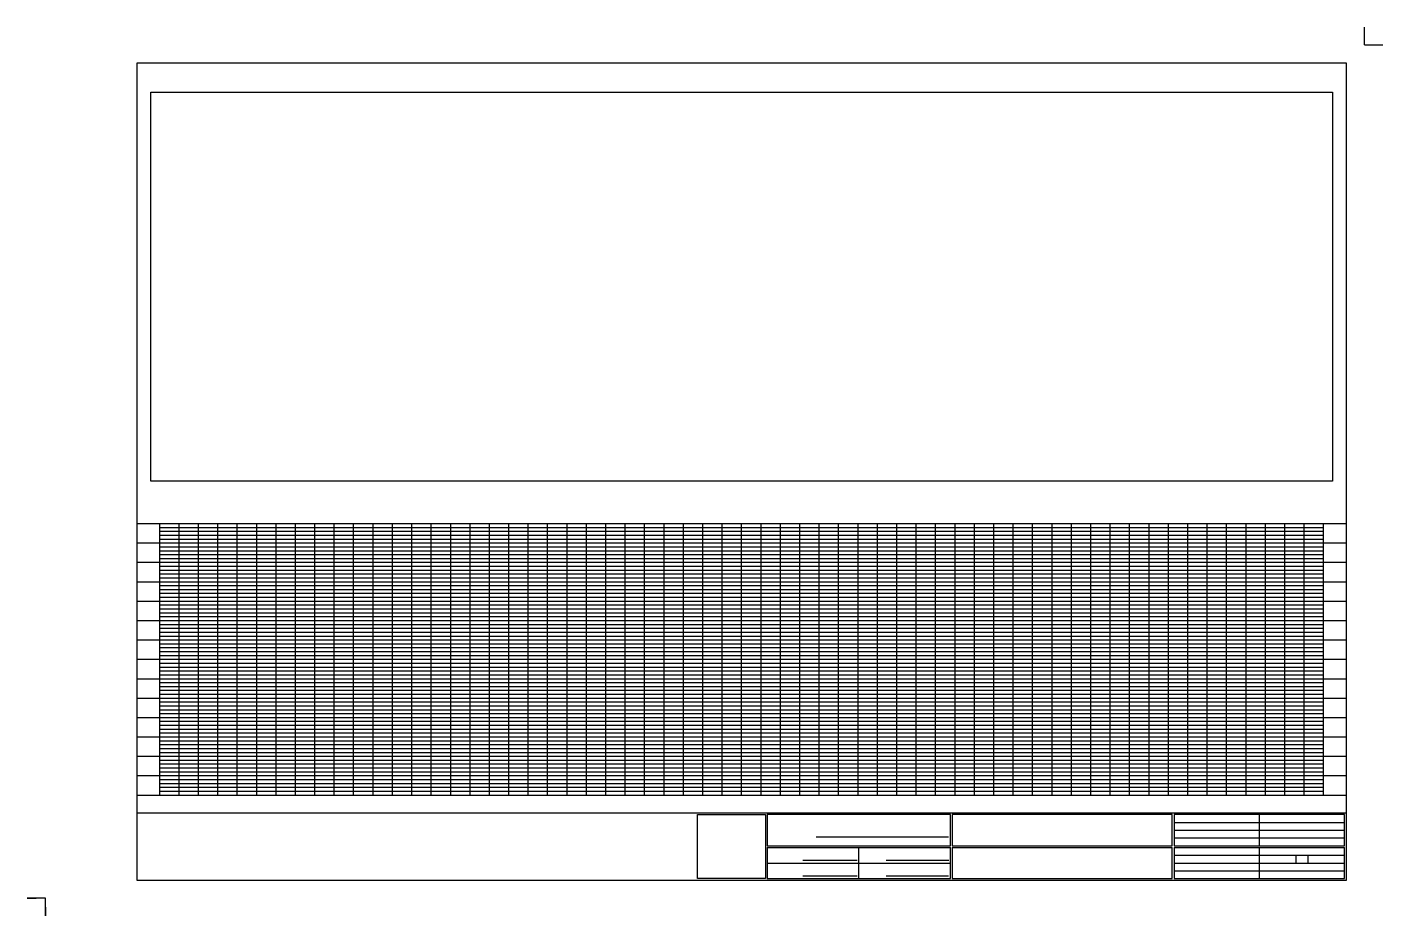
# Model space of a CAD drawing. Extents: x -0.04 to 2.87, y -0.04 to 1.87.
import ezdxf

# ---------------------------------------------------------------- set-up
doc = ezdxf.new("R2010")
doc.units = 0
for name, color, linetype in [('Plan Border', 7, 'Continuous'), ('Plan Text Description', 7, 'Continuous'), ('Plan Text Titles', 7, 'Continuous'), ('Profile Grid', 7, 'Continuous')]:
    doc.layers.add(name, color=color, linetype=linetype)

msp = doc.modelspace()

# ---------------------------------------------------------------- linework, layer by layer
at = {"layer": 'Plan Border'}
for p, q in [((2.8333, 1.8333), (2.8333, 1.8715)), ((2.8333, 1.8333), (2.8727, 1.8333)), ((0.1968, 0.1833), (2.794, 0.1833)), ((2.6071, 0.1795), (2.6071, 0.1127)), ((2.4241, 0.1628), (2.79, 0.1628)), ((2.4241, 0.1461), (2.79, 0.1461)), ((2.4241, 0.1294), (2.79, 0.1294)), ((1.5505, 0.1127), (1.944, 0.1127)), ((1.5505, 0.1088), (1.944, 0.1088)), ((1.7472, 0.042), (1.7472, 0.1088)), ((1.9479, 0.1127), (2.4201, 0.1127)), ((1.9479, 0.1088), (2.4201, 0.1088)), ((2.4241, 0.1127), (2.79, 0.1127)), ((2.4241, 0.1088), (2.79, 0.1088)), ((2.4241, 0.1088), (2.4241, 0.0754)), ((2.4241, 0.0921), (2.79, 0.0921)), ((2.6071, 0.1088), (2.6071, 0.042)), ((2.6858, 0.0921), (2.6858, 0.0754)), ((2.7113, 0.0921), (2.7113, 0.0754)), ((1.5505, 0.0754), (1.944, 0.0754)), ((2.4241, 0.0754), (2.79, 0.0754)), ((2.4241, 0.0587), (2.79, 0.0587))]:
    msp.add_line(p, q, dxfattribs=at)
for points in [[(0.1968, 1.7951), (2.794, 1.7951), (2.794, 0.0382), (0.1968, 0.0382)], [(1.4009, 0.1795), (1.5465, 0.1795), (1.5465, 0.042), (1.4009, 0.042)]]:
    msp.add_lwpolyline(points, close=True, dxfattribs=at)
for points in [[(1.944, 0.1127), (1.944, 0.1795), (1.5505, 0.1795), (1.5505, 0.1127)], [(2.4201, 0.1127), (2.4201, 0.1795), (1.9479, 0.1795), (1.9479, 0.1127)], [(2.79, 0.1127), (2.79, 0.1795), (2.4241, 0.1795), (2.4241, 0.1127)], [(1.5505, 0.1088), (1.5505, 0.042), (1.944, 0.042), (1.944, 0.1088)], [(1.9479, 0.1088), (1.9479, 0.042), (2.4201, 0.042), (2.4201, 0.1088)], [(2.4241, 0.1088), (2.4241, 0.042), (2.79, 0.042), (2.79, 0.1088)], [(0, -0.0191), (0, -0.0382), (0, 0), (-0.0394, 0), (-0.0197, 0)]]:
    msp.add_lwpolyline(points, dxfattribs=at)
at = {"layer": 'Plan Text Description'}
msp.add_lwpolyline([(0.2263, 1.732), (2.7645, 1.732), (2.7645, 0.8958), (0.2263, 0.8958)], close=True, dxfattribs=at)
at = {"layer": 'Plan Text Titles'}
for p, q in [((1.94, 0.131), (1.6554, 0.131)), ((1.7433, 0.0807), (1.6267, 0.0807)), ((1.9401, 0.0807), (1.8059, 0.0807)), ((1.7433, 0.0471), (1.6267, 0.0471)), ((1.9397, 0.0471), (1.8059, 0.0471))]:
    msp.add_line(p, q, dxfattribs=at)
at = {"layer": 'Profile Grid'}
for p, q in [((0.1968, 0.8049), (2.794, 0.8049)), ((0.2454, 0.2215), (0.2454, 0.8049)), ((0.2454, 0.7965), (2.7454, 0.7965)), ((0.2454, 0.7882), (2.7454, 0.7882)), ((0.287, 0.2215), (0.287, 0.8049)), ((0.3287, 0.2215), (0.3287, 0.8049)), ((0.3704, 0.2215), (0.3704, 0.8049)), ((0.412, 0.2215), (0.412, 0.8049)), ((0.4537, 0.2215), (0.4537, 0.8049)), ((0.4954, 0.2215), (0.4954, 0.8049)), ((0.537, 0.2215), (0.537, 0.8049)), ((0.5787, 0.2215), (0.5787, 0.8049)), ((0.6204, 0.2215), (0.6204, 0.8049)), ((0.662, 0.2215), (0.662, 0.8049)), ((0.7037, 0.2215), (0.7037, 0.8049)), ((0.7454, 0.2215), (0.7454, 0.8049)), ((0.787, 0.2215), (0.787, 0.8049)), ((0.8287, 0.2215), (0.8287, 0.8049)), ((0.8704, 0.2215), (0.8704, 0.8049)), ((0.912, 0.2215), (0.912, 0.8049)), ((0.9537, 0.2215), (0.9537, 0.8049)), ((0.9954, 0.2215), (0.9954, 0.8049)), ((1.037, 0.2215), (1.037, 0.8049)), ((1.0787, 0.2215), (1.0787, 0.8049)), ((1.1204, 0.2215), (1.1204, 0.8049)), ((1.162, 0.2215), (1.162, 0.8049)), ((1.2037, 0.2215), (1.2037, 0.8049)), ((1.2454, 0.2215), (1.2454, 0.8049)), ((1.287, 0.2215), (1.287, 0.8049)), ((1.3287, 0.2215), (1.3287, 0.8049)), ((1.3704, 0.2215), (1.3704, 0.8049)), ((1.412, 0.2215), (1.412, 0.8049)), ((1.4537, 0.2215), (1.4537, 0.8049)), ((1.4954, 0.2215), (1.4954, 0.8049)), ((1.537, 0.2215), (1.537, 0.8049)), ((1.5787, 0.2215), (1.5787, 0.8049)), ((1.6204, 0.2215), (1.6204, 0.8049)), ((1.662, 0.2215), (1.662, 0.8049)), ((1.7037, 0.2215), (1.7037, 0.8049)), ((1.7454, 0.2215), (1.7454, 0.8049)), ((1.787, 0.2215), (1.787, 0.8049)), ((1.8287, 0.2215), (1.8287, 0.8049)), ((1.8704, 0.2215), (1.8704, 0.8049)), ((1.912, 0.2215), (1.912, 0.8049)), ((1.9537, 0.2215), (1.9537, 0.8049)), ((1.9954, 0.2215), (1.9954, 0.8049)), ((2.037, 0.2215), (2.037, 0.8049)), ((2.0787, 0.2215), (2.0787, 0.8049)), ((2.1204, 0.2215), (2.1204, 0.8049)), ((2.162, 0.2215), (2.162, 0.8049)), ((2.2037, 0.2215), (2.2037, 0.8049)), ((2.2454, 0.2215), (2.2454, 0.8049)), ((2.287, 0.2215), (2.287, 0.8049)), ((2.3287, 0.2215), (2.3287, 0.8049)), ((2.3704, 0.2215), (2.3704, 0.8049)), ((2.412, 0.2215), (2.412, 0.8049)), ((2.4537, 0.2215), (2.4537, 0.8049)), ((2.4954, 0.2215), (2.4954, 0.8049)), ((2.537, 0.2215), (2.537, 0.8049)), ((2.5787, 0.2215), (2.5787, 0.8049)), ((2.6204, 0.2215), (2.6204, 0.8049)), ((2.662, 0.2215), (2.662, 0.8049)), ((2.7037, 0.2215), (2.7037, 0.8049)), ((2.7454, 0.2215), (2.7454, 0.8049)), ((0.1968, 0.7632), (2.794, 0.7632)), ((0.2454, 0.7799), (2.7454, 0.7799)), ((0.2454, 0.7799), (2.7454, 0.7799)), ((0.2454, 0.7715), (2.7454, 0.7715)), ((0.2454, 0.7549), (2.7454, 0.7549)), ((0.2454, 0.7465), (2.7454, 0.7465)), ((0.2454, 0.7382), (2.7454, 0.7382)), ((0.2454, 0.7382), (2.7454, 0.7382)), ((0.2454, 0.7299), (2.7454, 0.7299)), ((0.1968, 0.7215), (2.794, 0.7215)), ((0.2454, 0.7132), (2.7454, 0.7132)), ((0.2454, 0.7049), (2.7454, 0.7049)), ((0.1968, 0.6799), (2.794, 0.6799)), ((0.2454, 0.6965), (2.7454, 0.6965)), ((0.2454, 0.6965), (2.7454, 0.6965)), ((0.2454, 0.6882), (2.7454, 0.6882)), ((0.2454, 0.6715), (2.7454, 0.6715)), ((0.2454, 0.6632), (2.7454, 0.6632)), ((0.2454, 0.6549), (2.7454, 0.6549)), ((0.2454, 0.6549), (2.7454, 0.6549)), ((0.2454, 0.6465), (2.7454, 0.6465)), ((0.1968, 0.6382), (2.794, 0.6382)), ((0.2454, 0.6299), (2.7454, 0.6299)), ((0.2454, 0.6215), (2.7454, 0.6215)), ((0.2454, 0.6132), (2.7454, 0.6132)), ((0.2454, 0.6132), (2.7454, 0.6132)), ((0.1968, 0.5965), (2.794, 0.5965)), ((0.2454, 0.6049), (2.7454, 0.6049)), ((0.2454, 0.5882), (2.7454, 0.5882)), ((0.1968, 0.5549), (2.794, 0.5549)), ((0.2454, 0.5799), (2.7454, 0.5799)), ((0.2454, 0.5715), (2.7454, 0.5715)), ((0.2454, 0.5715), (2.7454, 0.5715)), ((0.2454, 0.5632), (2.7454, 0.5632)), ((0.2454, 0.5465), (2.7454, 0.5465)), ((0.2454, 0.5382), (2.7454, 0.5382)), ((0.2454, 0.5299), (2.7454, 0.5299)), ((0.2454, 0.5299), (2.7454, 0.5299)), ((0.1968, 0.5132), (2.794, 0.5132)), ((0.2454, 0.5215), (2.7454, 0.5215)), ((0.2454, 0.5049), (2.7454, 0.5049)), ((0.2454, 0.4965), (2.7454, 0.4965)), ((0.1968, 0.4715), (2.794, 0.4715)), ((0.2454, 0.4882), (2.7454, 0.4882)), ((0.2454, 0.4882), (2.7454, 0.4882)), ((0.2454, 0.4799), (2.7454, 0.4799)), ((0.2454, 0.4632), (2.7454, 0.4632)), ((0.2454, 0.4549), (2.7454, 0.4549)), ((0.2454, 0.4465), (2.7454, 0.4465)), ((0.2454, 0.4465), (2.7454, 0.4465)), ((0.2454, 0.4382), (2.7454, 0.4382)), ((0.1968, 0.4299), (2.794, 0.4299)), ((0.2454, 0.4215), (2.7454, 0.4215)), ((0.2454, 0.4132), (2.7454, 0.4132)), ((0.1968, 0.3882), (2.794, 0.3882)), ((0.2454, 0.4049), (2.7454, 0.4049)), ((0.2454, 0.4049), (2.7454, 0.4049)), ((0.2454, 0.3965), (2.7454, 0.3965)), ((0.2454, 0.3799), (2.7454, 0.3799)), ((0.2454, 0.3715), (2.7454, 0.3715)), ((0.2454, 0.3632), (2.7454, 0.3632)), ((0.2454, 0.3632), (2.7454, 0.3632)), ((0.2454, 0.3549), (2.7454, 0.3549)), ((0.1968, 0.3465), (2.794, 0.3465)), ((0.2454, 0.3382), (2.7454, 0.3382)), ((0.2454, 0.3299), (2.7454, 0.3299)), ((0.2454, 0.3215), (2.7454, 0.3215)), ((0.2454, 0.3215), (2.7454, 0.3215)), ((0.1968, 0.3049), (2.794, 0.3049)), ((0.2454, 0.3132), (2.7454, 0.3132)), ((0.2454, 0.2965), (2.7454, 0.2965)), ((0.1968, 0.2632), (2.794, 0.2632)), ((0.2454, 0.2882), (2.7454, 0.2882)), ((0.2454, 0.2799), (2.7454, 0.2799)), ((0.2454, 0.2799), (2.7454, 0.2799)), ((0.2454, 0.2715), (2.7454, 0.2715)), ((0.2454, 0.2549), (2.7454, 0.2549)), ((0.2454, 0.2465), (2.7454, 0.2465)), ((0.2454, 0.2382), (2.7454, 0.2382)), ((0.2454, 0.2382), (2.7454, 0.2382)), ((0.1968, 0.2215), (2.794, 0.2215)), ((0.2454, 0.2299), (2.7454, 0.2299))]:
    msp.add_line(p, q, dxfattribs=at)

doc.saveas('drawing.dxf')
